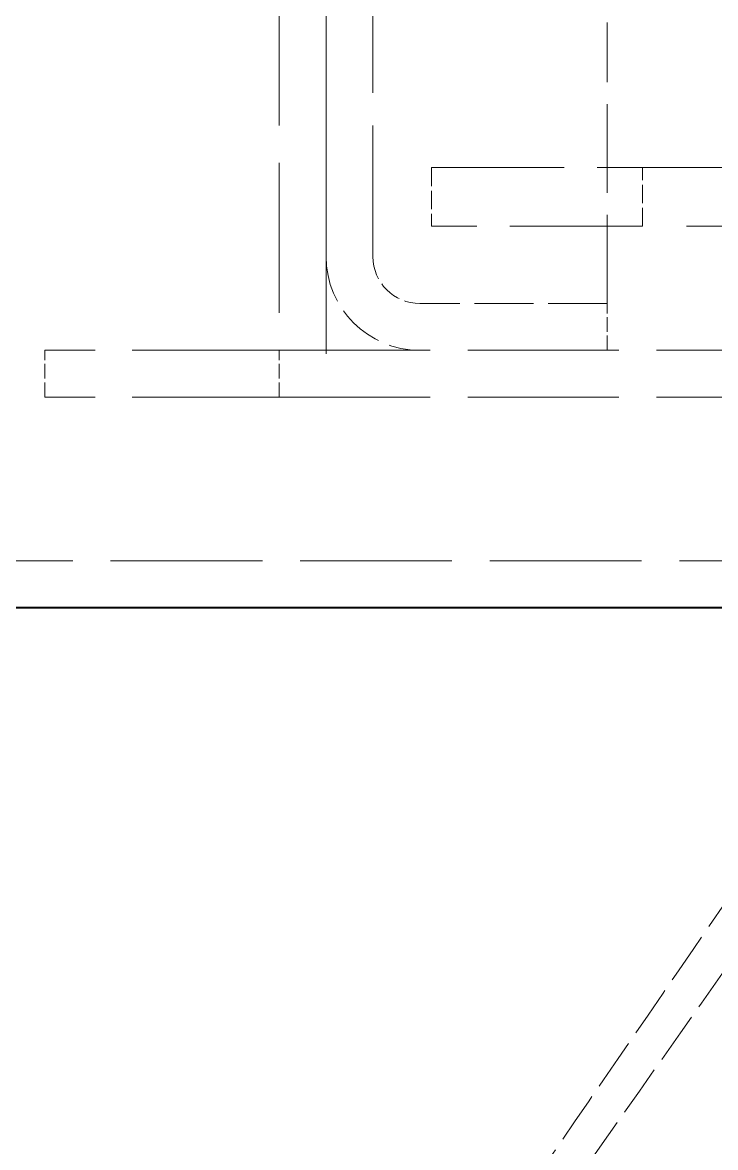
# Model space of a CAD drawing. Header units: millimetres. Extents: x 0 to 2523, y 0 to 1782.
# Drawn here: x 797.82 to 827.4, y 1185.32 to 1233.37 of the extents above; entities that cross this region are included whole.
import ezdxf

# ---------------------------------------------------------------- set-up
doc = ezdxf.new("R2010")
doc.units = ezdxf.units.MM
doc.header["$LTSCALE"] = 3
doc.linetypes.add('DASHED', pattern=[0.2067, 0.1654, -0.0413])
for name, color, linetype, lineweight in [('가려진 것(ISO)', 2, 'DASHED', 18), ('가려진 좁은 것(ISO)', 2, 'DASHED', 18), ('가시적인 것(ISO)', 3, 'Continuous', 40)]:
    doc.layers.add(name, color=color, linetype=linetype, lineweight=lineweight)

msp = doc.modelspace()

# ---------------------------------------------------------------- linework, layer by layer
at = {"layer": '가려진 것(ISO)', "ltscale": 11.288502}
msp.add_line((812.7766, 1223.3739), (812.7766, 1237.3739), dxfattribs=at)
at = {"layer": '가려진 것(ISO)', "ltscale": 14.916949}
msp.add_line((810.7766, 1235.8739), (810.7766, 1217.3739), dxfattribs=at)
at = {"layer": '가려진 것(ISO)', "ltscale": 10.07902}
msp.add_line((810.7766, 1235.8739), (810.7766, 1223.3739), dxfattribs=at)
at = {"layer": '가려진 것(ISO)', "ltscale": 12.901145}
msp.add_line((808.7766, 1235.3739), (808.7766, 1219.3739), dxfattribs=at)
at = {"layer": '가려진 것(ISO)', "ltscale": 7.618686}
msp.add_line((822.7766, 1221.3739), (822.7766, 1233.3739), dxfattribs=at)
at = {"layer": '가려진 것(ISO)', "ltscale": 11.399102}
for p, q in [((815.2766, 1227.1739), (824.2766, 1227.1739)), ((824.2766, 1224.6739), (815.2766, 1224.6739))]:
    msp.add_line(p, q, dxfattribs=at)
at = {"layer": '가려진 것(ISO)', "ltscale": 1.587147}
msp.add_line((815.2766, 1227.1739), (815.2766, 1224.6739), dxfattribs=at)
at = {"layer": '가려진 것(ISO)', "ltscale": 15.158576}
for p, q in [((824.2766, 1227.1739), (852.4761, 1227.1739)), ((852.4761, 1224.6739), (824.2766, 1224.6739))]:
    msp.add_line(p, q, dxfattribs=at)
at = {"layer": '가려진 것(ISO)', "ltscale": 5.079091}
msp.add_line((822.7766, 1221.3739), (814.7766, 1221.3739), dxfattribs=at)
at = {"layer": '가려진 것(ISO)', "ltscale": 1.269698}
for p, q in [((822.7766, 1219.3739), (822.7766, 1221.3739)), ((798.7766, 1217.3739), (798.7766, 1219.3739))]:
    msp.add_line(p, q, dxfattribs=at)
at = {"layer": '가려진 것(ISO)', "ltscale": 12.665669}
for p, q in [((808.7766, 1219.3739), (798.7766, 1219.3739)), ((808.7766, 1217.3739), (798.7766, 1217.3739))]:
    msp.add_line(p, q, dxfattribs=at)
at = {"layer": '가려진 것(ISO)', "ltscale": 12.988315}
for p, q in [((808.7766, 1219.3739), (1106.7766, 1219.3739)), ((808.7766, 1217.3739), (1106.7766, 1217.3739))]:
    msp.add_line(p, q, dxfattribs=at)
at = {"layer": '가려진 것(ISO)', "ltscale": 13.051158}
msp.add_line((1131.7766, 1210.3739), (783.7766, 1210.3739), dxfattribs=at)
at = {"layer": '가려진 것(ISO)', "ltscale": 3.989087}
msp.add_arc((814.7766, 1223.3739), 4, 180, 270, dxfattribs=at)
at = {"layer": '가려진 것(ISO)', "ltscale": 1.994494}
msp.add_arc((814.7766, 1223.3739), 2, 180, 270, dxfattribs=at)
at = {"layer": '가려진 것(ISO)', "ltscale": 4.440121}
for points, weights in [([(839.2766, 1212.4548), (742.2935, 1071.4245), (839.2766, 1209.2048)], [2.18606992019, 2.18606992019, 1.55453860991]), ([(847.2766, 1209.2048), (749.3691, 1071.4245), (847.2766, 1212.4548)], [1.55453860991, 2.18606992019, 2.18606992019])]:
    msp.add_rational_spline(points, weights, degree=2, dxfattribs=at)
at = {"layer": '가려진 좁은 것(ISO)', "ltscale": 1.587147}
msp.add_line((824.2766, 1224.6739), (824.2766, 1227.1739), dxfattribs=at)
at = {"layer": '가려진 좁은 것(ISO)', "ltscale": 1.269698}
msp.add_line((808.7766, 1217.3739), (808.7766, 1219.3739), dxfattribs=at)
at = {"layer": '가시적인 것(ISO)'}
msp.add_line((1133.7766, 1208.3739), (781.7766, 1208.3739), dxfattribs=at)

doc.saveas('drawing.dxf')
